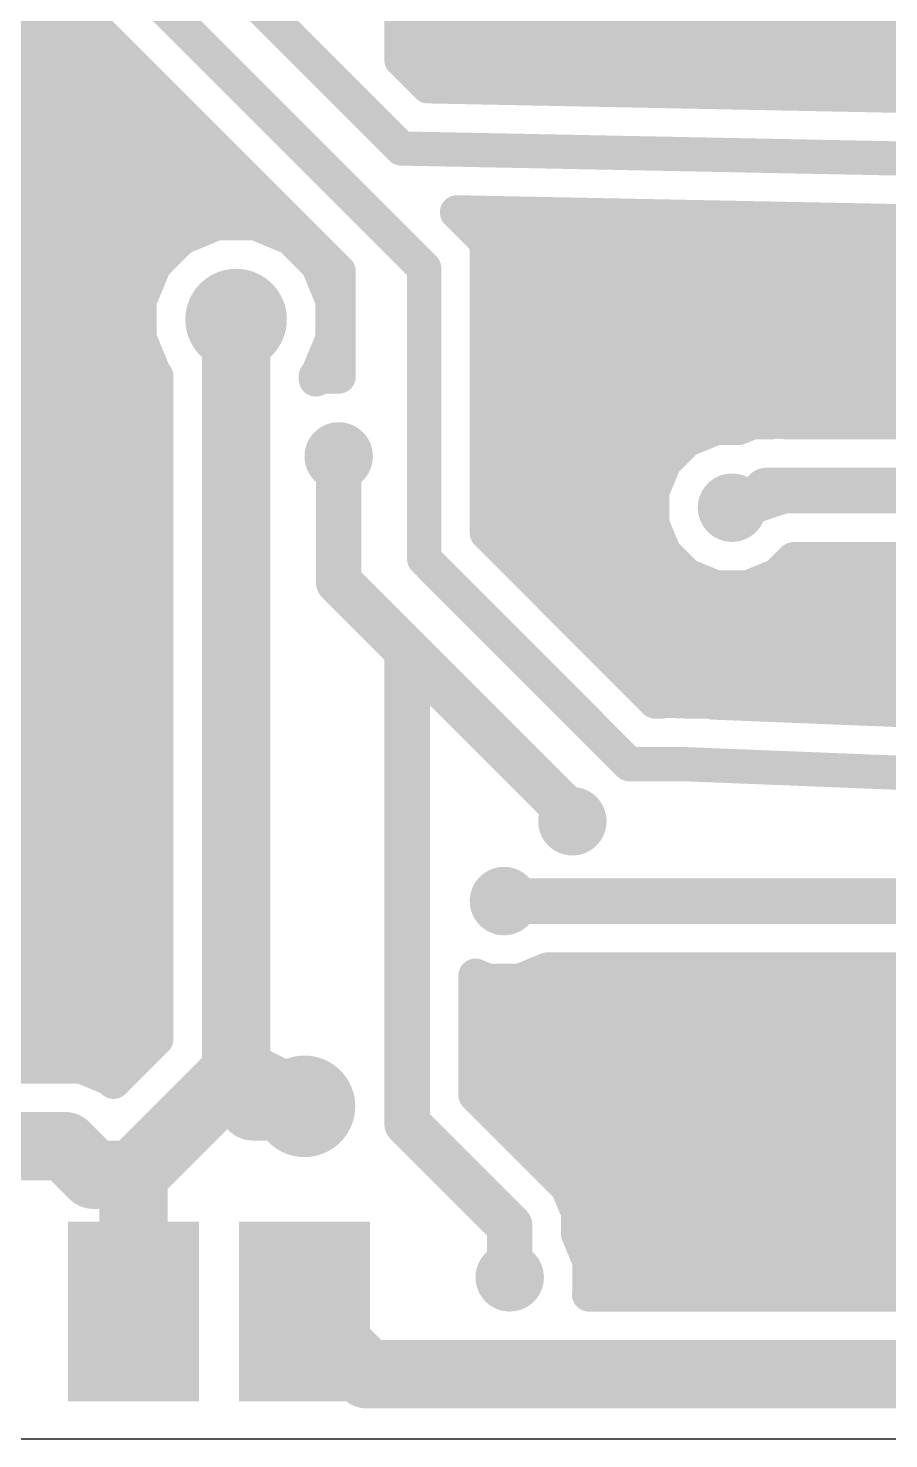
# Model space of a CAD drawing. Extents: x 0 to 81, y 1 to 51.1.
# Drawn here: x 64.44 to 72.11, y 1 to 13.57 of the extents above; entities that cross this region are included whole.
import ezdxf

# ---------------------------------------------------------------- set-up
doc = ezdxf.new("R2010")
doc.units = 0
for name, color, linetype in [('16', 175, 'CONTINUOUS'), ('18', 82, 'CONTINUOUS'), ('20', 7, 'CONTINUOUS')]:
    doc.layers.add(name, color=color, linetype=linetype)

# ---------------------------------------------------------------- blocks, each defined once
blk = doc.blocks.new('RECT')
blk.add_solid([(-0.5, -0.5), (0.5, -0.5), (-0.5, 0.5), (0.5, 0.5)])
blk = doc.blocks.new('ROUNDV')
at = {"const_width": 0.5}
blk.add_lwpolyline([(0, -0.25, 1), (0, 0.25, 1), (0, -0.25)], format="xyb", dxfattribs=at)

msp = doc.modelspace()

# ---------------------------------------------------------------- linework, layer by layer
at = {"layer": '16'}
for points, const_width in [([(63.2968, 16.9672), (67.3608, 12.9032)], 0.3048), ([(67.9704, 11.43), (62.6364, 16.764)], 0.3048), ([(62.3795, 16.2306), (67.2084, 11.4017)], 0.3048), ([(70.4088, 14.9352), (70.4088, 13.2588)], 0.4064), ([(59.0536, 13.716), (64.8941, 13.716)], 0.3048), ([(67.7672, 13.2871), (67.7672, 13.7262)], 0.3048), ([(67.7672, 13.716), (76.3524, 13.716)], 0.3048), ([(58.3716, 13.4112), (65.1989, 13.4112)], 0.3048), ([(67.7672, 13.4112), (76.3524, 13.4112)], 0.3048), ([(68.0033, 13.051), (67.7672, 13.2871)], 0.3048), ([(57.9624, 13.1064), (65.5037, 13.1064)], 0.3048), ([(67.9479, 13.1064), (76.3524, 13.1064)], 0.3048), ([(72.4091, 12.9629), (68.0033, 13.051)], 0.3048), ([(55.8038, 12.8016), (65.8085, 12.8016)], 0.3048), ([(67.3608, 12.9032), (67.7672, 12.4968)], 0.3048), ([(55.8038, 12.4968), (66.1133, 12.4968)], 0.3048), ([(67.7672, 12.4968), (72.8472, 12.3952)], 0.3048), ([(56.9366, 12.192), (66.4181, 12.192)], 0.3048), ([(68.5292, 11.6615), (68.2627, 11.928)], 0.3048), ([(68.2627, 11.928), (72.3912, 11.8454)], 0.3048), ([(57.1244, 11.8872), (66.7229, 11.8872)], 0.3048), ([(66.1232, 11.8316), (65.8075, 11.7009)], 0.3048), ([(66.4648, 11.8316), (66.1232, 11.8316)], 0.3048), ([(66.7805, 11.7009), (66.4648, 11.8316)], 0.3048), ([(68.3035, 11.8872), (70.3017, 11.8872)], 0.3048), ([(65.8075, 11.7009), (65.5659, 11.4593)], 0.3048), ([(67.0221, 11.4593), (66.7805, 11.7009)], 0.3048), ([(57.15, 11.5824), (65.6891, 11.5824)], 0.3048), ([(66.8989, 11.5824), (67.0277, 11.5824)], 0.3048), ([(68.5292, 9.0707), (68.5292, 11.6615)], 0.3048), ([(68.5292, 11.5824), (76.3524, 11.5824)], 0.3048), ([(65.5659, 11.4593), (65.4352, 11.1436)], 0.3048), ([(67.1528, 11.1436), (67.0221, 11.4593)], 0.3048), ([(67.9704, 8.8392), (67.9704, 11.43)], 0.3048), ([(67.2084, 11.4017), (67.2084, 10.4648)], 0.3048), ([(68.8848, 9.4488), (68.8848, 11.2776)], 0.4064), ([(57.0382, 11.2776), (65.4907, 11.2776)], 0.3048), ([(67.0973, 11.2776), (67.2084, 11.2776)], 0.3048), ([(68.5292, 11.2776), (76.3524, 11.2776)], 0.3048), ([(65.4352, 11.1436), (65.4352, 10.802)], 0.3048), ([(66.294, 10.9728), (66.294, 4.2672)], 0.6096), ([(67.1528, 10.802), (67.1528, 11.1436)], 0.3048), ([(56.9722, 10.9728), (65.4352, 10.9728)], 0.3048), ([(67.1528, 10.9728), (67.2084, 10.9728)], 0.3048), ([(68.5292, 10.9728), (76.2148, 10.9728)], 0.3048), ([(65.4352, 10.802), (65.5659, 10.4863)], 0.3048), ([(67.0221, 10.4863), (67.1528, 10.802)], 0.3048), ([(56.9722, 10.668), (65.4907, 10.668)], 0.3048), ([(67.0973, 10.668), (67.2084, 10.668)], 0.3048), ([(68.5292, 10.668), (75.8338, 10.668)], 0.3048), ([(65.5659, 10.4863), (65.5828, 10.4695)], 0.3048), ([(65.5828, 10.4695), (65.5828, 4.5618)], 0.3048), ([(67.0052, 10.4695), (67.0221, 10.4863)], 0.3048), ([(67.0052, 10.4392), (67.0052, 10.4695)], 0.3048), ([(67.0669, 10.4648), (67.0052, 10.4392)], 0.3048), ([(67.2084, 10.4648), (67.0669, 10.4648)], 0.3048), ([(56.9722, 10.3632), (65.5828, 10.3632)], 0.3048), ([(68.5292, 10.3632), (75.4528, 10.3632)], 0.3048), ([(56.9722, 10.0584), (65.5828, 10.0584)], 0.3048), ([(68.5292, 10.0584), (71.0719, 10.0584)], 0.3048), ([(70.8971, 10.0584), (70.7745, 10.0076)], 0.3048), ([(71.0719, 10.0584), (70.8971, 10.0584)], 0.3048), ([(71.0931, 10.0655), (71.0719, 10.0584)], 0.3048), ([(71.1924, 10.0584), (71.0931, 10.0655)], 0.3048), ([(75.0718, 10.0584), (71.1924, 10.0584)], 0.3048), ([(71.1924, 10.0584), (75.0718, 10.0584)], 0.3048), ([(70.5721, 10.0076), (70.3107, 9.8993)], 0.3048), ([(70.7745, 10.0076), (70.5721, 10.0076)], 0.3048), ([(67.2084, 8.9916), (67.2084, 9.7536)], 0.4064), ([(67.2084, 9.7536), (67.2084, 8.9916)], 0.4064), ([(70.3107, 9.8993), (70.1107, 9.6993)], 0.3048), ([(63.8962, 9.7536), (65.5828, 9.7536)], 0.3048), ([(68.5292, 9.7536), (70.165, 9.7536)], 0.3048), ([(70.1107, 9.6993), (70.0024, 9.4379)], 0.3048), ([(64.1138, 9.4488), (65.5828, 9.4488)], 0.3048), ([(68.5292, 9.4488), (70.0069, 9.4488)], 0.3048), ([(70.5612, 7.7724), (68.8848, 9.4488)], 0.4064), ([(70.0024, 9.4379), (70.0024, 9.1549)], 0.3048), ([(71.1708, 9.4488), (70.7136, 9.2964)], 0.4064), ([(71.1708, 9.4488), (71.0184, 9.4488)], 0.4064), ([(71.0184, 9.4488), (71.1708, 9.4488)], 0.4064), ([(75.2856, 9.4488), (71.1708, 9.4488)], 0.4064), ([(70.0024, 9.1549), (70.1107, 8.8935)], 0.3048), ([(64.1604, 9.144), (65.5828, 9.144)], 0.3048), ([(67.2084, 8.636), (67.2084, 8.9916)], 0.4064), ([(68.5292, 9.144), (70.0069, 9.144)], 0.3048), ([(70.0307, 7.5692), (68.5292, 9.0707)], 0.3048), ([(64.0717, 8.8392), (65.5828, 8.8392)], 0.3048), ([(69.7992, 7.0104), (67.9704, 8.8392)], 0.3048), ([(68.7607, 8.8392), (70.165, 8.8392)], 0.3048), ([(70.1107, 8.8935), (70.3107, 8.6935)], 0.3048), ([(71.1165, 8.6935), (71.2584, 8.8354)], 0.3048), ([(71.2584, 8.8354), (71.2697, 8.8392)], 0.3048), ([(71.2697, 8.8392), (75.2518, 8.8392)], 0.3048), ([(67.7164, 8.128), (67.2084, 8.636)], 0.4064), ([(70.3107, 8.6935), (70.5721, 8.5852)], 0.3048), ([(70.8551, 8.5852), (71.1165, 8.6935)], 0.3048), ([(63.7133, 8.5344), (65.5828, 8.5344)], 0.3048), ([(69.0655, 8.5344), (76.3524, 8.5344)], 0.3048), ([(70.5721, 8.5852), (70.8551, 8.5852)], 0.3048), ([(63.2383, 8.2296), (65.5828, 8.2296)], 0.3048), ([(69.342, 6.5024), (67.7164, 8.128)], 0.4064), ([(67.818, 8.0264), (67.7164, 8.128)], 0.4064), ([(69.3703, 8.2296), (76.5288, 8.2296)], 0.3048), ([(67.818, 3.81), (67.818, 8.0264)], 0.4064), ([(62.4644, 7.9248), (65.5828, 7.9248)], 0.3048), ([(69.6751, 7.9248), (76.8336, 7.9248)], 0.3048), ([(57.1455, 7.62), (65.5828, 7.62)], 0.3048), ([(69.9799, 7.62), (79.5274, 7.62)], 0.3048), ([(70.0887, 7.5692), (70.0307, 7.5692)], 0.3048), ([(70.0983, 7.578), (70.0887, 7.5692)], 0.3048), ([(70.3183, 7.5692), (70.0983, 7.578)], 0.3048), ([(70.5387, 7.5692), (70.3183, 7.5692)], 0.3048), ([(70.5478, 7.56), (70.5387, 7.5692)], 0.3048), ([(72.4178, 7.4852), (70.5478, 7.56)], 0.3048), ([(56.9874, 7.3152), (65.5828, 7.3152)], 0.3048), ([(51.1556, 7.0104), (65.5828, 7.0104)], 0.3048), ([(70.3072, 7.0104), (69.7992, 7.0104)], 0.3048), ([(72.8472, 6.9088), (70.3072, 7.0104)], 0.3048), ([(72.8472, 6.9088), (70.3072, 7.0104)], 0.3048), ([(51.03, 6.7056), (65.5828, 6.7056)], 0.3048), ([(69.2912, 6.5024), (69.342, 6.5024)], 0.4064), ([(50.7252, 6.4008), (65.5828, 6.4008)], 0.3048), ([(15.748, 6.096), (65.5828, 6.096)], 0.3048), ([(63.3236, 5.7912), (65.5828, 5.7912)], 0.3048), ([(68.6816, 5.7912), (71.7804, 5.7912)], 0.4064), ([(68.6816, 5.7912), (71.7804, 5.7912)], 0.3048), ([(71.7804, 5.7912), (76.2, 5.7912)], 0.4064), ([(63.6284, 5.4864), (65.5828, 5.4864)], 0.3048), ([(63.8556, 5.1816), (65.5828, 5.1816)], 0.3048), ([(68.4276, 4.0625), (68.4276, 5.1266)], 0.3048), ([(68.4276, 5.1266), (68.5401, 5.08)], 0.3048), ([(68.8231, 5.08), (69.0684, 5.1816)], 0.3048), ([(69.0684, 5.1816), (78.0048, 5.1816)], 0.3048), ([(68.5401, 5.08), (68.8231, 5.08)], 0.3048), ([(63.8556, 4.8768), (65.5828, 4.8768)], 0.3048), ([(68.4276, 4.8768), (76.4889, 4.8768)], 0.3048), ([(63.8962, 4.572), (65.5828, 4.572)], 0.3048), ([(65.5828, 4.5618), (65.2018, 4.1808)], 0.3048), ([(68.4276, 4.572), (76.3524, 4.572)], 0.3048), ([(65.3796, 3.3528), (66.294, 4.2672)], 0.6096), ([(66.294, 4.2672), (66.9036, 3.9624)], 0.6096), ([(64.9115, 4.318), (64.1502, 4.318)], 0.3048), ([(65.1729, 4.2097), (64.9115, 4.318)], 0.3048), ([(65.0341, 4.2672), (65.2882, 4.2672)], 0.3048), ([(68.4276, 4.2672), (76.3524, 4.2672)], 0.3048), ([(65.2018, 4.1808), (65.1729, 4.2097)], 0.3048), ([(66.4436, 3.9624), (66.9036, 3.9624)], 0.6096), ([(69.2492, 3.2409), (68.4276, 4.0625)], 0.3048), ([(68.5277, 3.9624), (76.3524, 3.9624)], 0.3048), ([(63.8556, 3.6068), (64.77, 3.6068)], 0.6096), ([(64.77, 3.6068), (65.024, 3.3528)], 0.6096), ([(68.7324, 2.8956), (67.818, 3.81)], 0.4064), ([(70.2056, 3.8608), (75.438, 3.8608)], 0.3048), ([(68.8325, 3.6576), (76.3524, 3.6576)], 0.3048), ([(65.024, 3.3528), (65.3796, 3.3528)], 0.6096), ([(65.3796, 2.1336), (65.3796, 3.3528)], 0.6096), ([(69.1373, 3.3528), (76.3524, 3.3528)], 0.3048), ([(69.342, 3.0169), (69.2492, 3.2409)], 0.3048), ([(69.3291, 3.048), (76.3524, 3.048)], 0.3048), ([(69.342, 2.8252), (69.342, 3.0169)], 0.3048), ([(68.7324, 2.4384), (68.7324, 2.8956)], 0.4064), ([(69.4436, 2.5799), (69.342, 2.8252)], 0.3048), ([(69.3759, 2.7432), (76.4889, 2.7432)], 0.3048), ([(69.4436, 2.2969), (69.4436, 2.5799)], 0.3048), ([(69.4436, 2.4384), (79.1058, 2.4384)], 0.3048), ([(66.9036, 2.1336), (66.7512, 1.8288)], 0.6096), ([(66.9036, 2.1336), (67.4624, 1.5748)], 0.6096), ([(69.4391, 2.286), (69.4436, 2.2969)], 0.3048), ([(78.9534, 2.286), (69.4391, 2.286)], 0.3048), ([(67.4624, 1.5748), (70.7136, 1.5748)], 0.6096), ([(70.7136, 1.5748), (77.8764, 1.5748)], 0.6096)]:
    msp.add_lwpolyline(points, dxfattribs=dict(at, const_width=const_width))
for points, const_width in [([(64.8941, 13.6398, 1), (64.8941, 13.7922)], 0.1524), ([(67.7672, 13.7922, 1), (67.7672, 13.6398)], 0.1524), ([(65.1989, 13.335, 1), (65.1989, 13.4874)], 0.1524), ([(67.7672, 13.4874, 1), (67.7672, 13.335)], 0.1524), ([(67.8211, 13.3409, 1), (67.7133, 13.2332)], 0.1524), ([(67.691, 13.2871, 1), (67.8434, 13.2871)], 0.1524), ([(70.3072, 13.2588, 1), (70.5104, 13.2588)], 0.2032), ([(65.5037, 13.0302, 1), (65.5037, 13.1826)], 0.1524), ([(67.9479, 13.1826, 1), (67.9479, 13.0302)], 0.1524), ([(68.0048, 13.1272, 1), (68.0017, 12.9748)], 0.1524), ([(67.9494, 12.9971, 1), (68.0572, 13.1049)], 0.1524), ([(65.8085, 12.7254, 1), (65.8085, 12.8778)], 0.1524), ([(67.4147, 12.9571, 1), (67.3069, 12.8493)], 0.1524), ([(67.3069, 12.8493, 1), (67.4147, 12.9571)], 0.1524), ([(66.1133, 12.4206, 1), (66.1133, 12.573)], 0.1524), ([(67.7687, 12.573, 1), (67.7657, 12.4206)], 0.1524), ([(67.7133, 12.4429, 1), (67.8211, 12.5507)], 0.1524), ([(66.4181, 12.1158, 1), (66.4181, 12.2682)], 0.1524), ([(68.3166, 11.9819, 1), (68.2088, 11.8741)], 0.1524), ([(68.2642, 12.0042, 1), (68.2612, 11.8518)], 0.1524), ([(66.1232, 11.9078, 1), (66.1232, 11.7554)], 0.1524), ([(66.1523, 11.7612, 1), (66.094, 11.902)], 0.1524), ([(66.494, 11.902, 1), (66.4357, 11.7612)], 0.1524), ([(66.4648, 11.7554, 1), (66.4648, 11.9078)], 0.1524), ([(66.7229, 11.811, 1), (66.7229, 11.9634)], 0.1524), ([(68.3035, 11.9634, 1), (68.3035, 11.811)], 0.1524), ([(70.3017, 11.811, 1), (70.3017, 11.9634)], 0.1524), ([(65.7784, 11.7713, 1), (65.8367, 11.6305)], 0.1524), ([(65.8614, 11.647, 1), (65.7536, 11.7547)], 0.1524), ([(66.8344, 11.7547, 1), (66.7266, 11.647)], 0.1524), ([(66.7513, 11.6305, 1), (66.8096, 11.7713)], 0.1524), ([(65.6891, 11.5062, 1), (65.6891, 11.6586)], 0.1524), ([(66.8989, 11.6586, 1), (66.8989, 11.5062)], 0.1524), ([(67.0277, 11.5062, 1), (67.0277, 11.6586)], 0.1524), ([(68.6054, 11.6615, 1), (68.453, 11.6615)], 0.1524), ([(68.5292, 11.6586, 1), (68.5292, 11.5062)], 0.1524), ([(68.4753, 11.6076, 1), (68.5831, 11.7153)], 0.1524), ([(65.5121, 11.5132, 1), (65.6198, 11.4054)], 0.1524), ([(65.6363, 11.4301, 1), (65.4955, 11.4884)], 0.1524), ([(67.0925, 11.4884, 1), (66.9517, 11.4301)], 0.1524), ([(66.9682, 11.4054, 1), (67.0759, 11.5132)], 0.1524), ([(68.0466, 11.43, 1), (67.8942, 11.43)], 0.1524), ([(67.2846, 11.4017, 1), (67.1322, 11.4017)], 0.1524), ([(67.1545, 11.3479, 1), (67.2623, 11.4556)], 0.1524), ([(67.9165, 11.3761, 1), (68.0243, 11.4839)], 0.1524), ([(68.9864, 11.2776, 1), (68.7832, 11.2776)], 0.2032), ([(65.4907, 11.2014, 1), (65.4907, 11.3538)], 0.1524), ([(67.0973, 11.3538, 1), (67.0973, 11.2014)], 0.1524), ([(67.2084, 11.2014, 1), (67.2084, 11.3538)], 0.1524), ([(68.5292, 11.3538, 1), (68.5292, 11.2014)], 0.1524), ([(65.5114, 11.1436, 1), (65.359, 11.1436)], 0.1524), ([(65.3648, 11.1728, 1), (65.5056, 11.1145)], 0.1524), ([(66.4464, 10.9728, 1), (66.1416, 10.9728)], 0.3048), ([(67.229, 11.1436, 1), (67.0766, 11.1436)], 0.1524), ([(67.0824, 11.1145, 1), (67.2232, 11.1728)], 0.1524), ([(65.4352, 10.8966, 1), (65.4352, 11.049)], 0.1524), ([(67.1528, 11.049, 1), (67.1528, 10.8966)], 0.1524), ([(67.2084, 10.8966, 1), (67.2084, 11.049)], 0.1524), ([(68.5292, 11.049, 1), (68.5292, 10.8966)], 0.1524), ([(65.5056, 10.8311, 1), (65.3648, 10.7728)], 0.1524), ([(67.2232, 10.7728, 1), (67.0824, 10.8311)], 0.1524), ([(65.359, 10.802, 1), (65.5114, 10.802)], 0.1524), ([(65.4907, 10.5918, 1), (65.4907, 10.7442)], 0.1524), ([(67.0973, 10.7442, 1), (67.0973, 10.5918)], 0.1524), ([(67.0766, 10.802, 1), (67.229, 10.802)], 0.1524), ([(67.2084, 10.5918, 1), (67.2084, 10.7442)], 0.1524), ([(68.5292, 10.7442, 1), (68.5292, 10.5918)], 0.1524), ([(65.6198, 10.5402, 1), (65.5121, 10.4324)], 0.1524), ([(65.4955, 10.4572, 1), (65.6363, 10.5155)], 0.1524), ([(65.659, 10.4695, 1), (65.5066, 10.4695)], 0.1524), ([(65.5289, 10.4156, 1), (65.6367, 10.5234)], 0.1524), ([(67.0814, 10.4695, 1), (66.929, 10.4695)], 0.1524), ([(66.9513, 10.5234, 1), (67.0591, 10.4156)], 0.1524), ([(66.976, 10.5096, 1), (67.0344, 10.3688)], 0.1524), ([(66.9517, 10.5155, 1), (67.0925, 10.4572)], 0.1524), ([(67.0759, 10.4324, 1), (66.9682, 10.5402)], 0.1524), ([(67.0669, 10.541, 1), (67.0669, 10.3886)], 0.1524), ([(67.0961, 10.3944, 1), (67.0378, 10.5352)], 0.1524), ([(67.2084, 10.3886, 1), (67.2084, 10.541)], 0.1524), ([(65.5828, 10.287, 1), (65.5828, 10.4394)], 0.1524), ([(66.929, 10.4392, 1), (67.0814, 10.4392)], 0.1524), ([(67.1322, 10.4648, 1), (67.2846, 10.4648)], 0.1524), ([(68.5292, 10.4394, 1), (68.5292, 10.287)], 0.1524), ([(65.5828, 9.9822, 1), (65.5828, 10.1346)], 0.1524), ([(68.5292, 10.1346, 1), (68.5292, 9.9822)], 0.1524), ([(70.8971, 10.1346, 1), (70.8971, 9.9822)], 0.1524), ([(70.9263, 9.988, 1), (70.868, 10.1288)], 0.1524), ([(71.0478, 10.1307, 1), (71.096, 9.9861)], 0.1524), ([(71.0985, 10.1415, 1), (71.0877, 9.9895)], 0.1524), ([(71.1172, 9.9932, 1), (71.069, 10.1377)], 0.1524), ([(71.0719, 9.9822, 1), (71.0719, 10.1346)], 0.1524), ([(71.0719, 9.9822, 1), (71.0719, 10.1346)], 0.1524), ([(71.1924, 10.1346, 1), (71.1924, 9.9822)], 0.1524), ([(71.1924, 10.1346, 1), (71.1924, 9.9822)], 0.1524), ([(71.187, 9.9824, 1), (71.1978, 10.1344)], 0.1524), ([(70.5721, 10.0838, 1), (70.5721, 9.9314)], 0.1524), ([(70.6013, 9.9372, 1), (70.543, 10.078)], 0.1524), ([(70.7453, 10.078, 1), (70.8037, 9.9372)], 0.1524), ([(70.7745, 9.9314, 1), (70.7745, 10.0838)], 0.1524), ([(67.31, 9.7536, 1), (67.1068, 9.7536)], 0.2032), ([(67.31, 9.7536, 1), (67.1068, 9.7536)], 0.2032), ([(70.2816, 9.9697, 1), (70.3399, 9.8289)], 0.1524), ([(70.3646, 9.8454, 1), (70.2569, 9.9532)], 0.1524), ([(65.5828, 9.6774, 1), (65.5828, 9.8298)], 0.1524), ([(68.5292, 9.8298, 1), (68.5292, 9.6774)], 0.1524), ([(70.0568, 9.7531, 1), (70.1646, 9.6454)], 0.1524), ([(70.1811, 9.6701, 1), (70.0403, 9.7284)], 0.1524), ([(70.165, 9.6774, 1), (70.165, 9.8298)], 0.1524), ([(65.5828, 9.3726, 1), (65.5828, 9.525)], 0.1524), ([(68.5292, 9.525, 1), (68.5292, 9.3726)], 0.1524), ([(68.9566, 9.5206, 1), (68.813, 9.377)], 0.2032), ([(70.0786, 9.4379, 1), (69.9262, 9.4379)], 0.1524), ([(70.0069, 9.3726, 1), (70.0069, 9.525)], 0.1524), ([(71.0184, 9.5504, 1), (71.0184, 9.3472)], 0.2032), ([(71.0184, 9.5504, 1), (71.0184, 9.3472)], 0.2032), ([(71.1708, 9.5504, 1), (71.1708, 9.3472)], 0.2032), ([(71.2029, 9.3524, 1), (71.1387, 9.5452)], 0.2032), ([(71.1708, 9.3472, 1), (71.1708, 9.5504)], 0.2032), ([(71.1708, 9.3472, 1), (71.1708, 9.5504)], 0.2032), ([(68.7832, 9.4488, 1), (68.9864, 9.4488)], 0.2032), ([(69.932, 9.467, 1), (70.0728, 9.4087)], 0.1524), ([(70.6815, 9.3928, 1), (70.7457, 9.2)], 0.2032), ([(70.0728, 9.1841, 1), (69.932, 9.1258)], 0.1524), ([(65.5828, 9.0678, 1), (65.5828, 9.2202)], 0.1524), ([(67.31, 8.9916, 1), (67.1068, 8.9916)], 0.2032), ([(68.5292, 9.2202, 1), (68.5292, 9.0678)], 0.1524), ([(68.5831, 9.1245, 1), (68.4753, 9.0168)], 0.1524), ([(69.9262, 9.1549, 1), (70.0786, 9.1549)], 0.1524), ([(70.0069, 9.0678, 1), (70.0069, 9.2202)], 0.1524), ([(67.1068, 8.9916, 1), (67.31, 8.9916)], 0.2032), ([(67.1068, 8.9916, 1), (67.31, 8.9916)], 0.2032), ([(68.453, 9.0707, 1), (68.6054, 9.0707)], 0.1524), ([(65.5828, 8.763, 1), (65.5828, 8.9154)], 0.1524), ([(68.0243, 8.8931, 1), (67.9165, 8.7853)], 0.1524), ([(68.7607, 8.9154, 1), (68.7607, 8.763)], 0.1524), ([(70.1646, 8.9474, 1), (70.0568, 8.8397)], 0.1524), ([(70.0403, 8.8644, 1), (70.1811, 8.9227)], 0.1524), ([(70.165, 8.763, 1), (70.165, 8.9154)], 0.1524), ([(71.2343, 8.9077, 1), (71.2825, 8.7631)], 0.1524), ([(71.2697, 8.9154, 1), (71.2697, 8.763)], 0.1524), ([(71.3123, 8.7816, 1), (71.2045, 8.8893)], 0.1524), ([(71.2938, 8.7669, 1), (71.2456, 8.9115)], 0.1524), ([(67.2802, 8.7078, 1), (67.1366, 8.5642)], 0.2032), ([(67.8942, 8.8392, 1), (68.0466, 8.8392)], 0.1524), ([(70.3399, 8.7639, 1), (70.2816, 8.6231)], 0.1524), ([(70.2569, 8.6396, 1), (70.3646, 8.7474)], 0.1524), ([(71.0626, 8.7474, 1), (71.1703, 8.6396)], 0.1524), ([(71.1456, 8.6231, 1), (71.0873, 8.7639)], 0.1524), ([(65.5828, 8.4582, 1), (65.5828, 8.6106)], 0.1524), ([(67.1068, 8.636, 1), (67.31, 8.636)], 0.2032), ([(69.0655, 8.6106, 1), (69.0655, 8.4582)], 0.1524), ([(70.5721, 8.6614, 1), (70.5721, 8.509)], 0.1524), ([(70.543, 8.5148, 1), (70.6013, 8.6556)], 0.1524), ([(70.8259, 8.6556, 1), (70.8842, 8.5148)], 0.1524), ([(70.8551, 8.509, 1), (70.8551, 8.6614)], 0.1524), ([(65.5828, 8.1534, 1), (65.5828, 8.3058)], 0.1524), ([(67.7882, 8.1998, 1), (67.6446, 8.0562)], 0.2032), ([(67.7882, 8.1998, 1), (67.6446, 8.0562)], 0.2032), ([(67.6446, 8.0562, 1), (67.7882, 8.1998)], 0.2032), ([(69.3703, 8.3058, 1), (69.3703, 8.1534)], 0.1524), ([(67.9196, 8.0264, 1), (67.7164, 8.0264)], 0.2032), ([(67.7462, 7.9546, 1), (67.8898, 8.0982)], 0.2032), ([(65.5828, 7.8486, 1), (65.5828, 8.001)], 0.1524), ([(69.6751, 8.001, 1), (69.6751, 7.8486)], 0.1524), ([(70.4894, 7.7006, 1), (70.633, 7.8442)], 0.2032), ([(65.5828, 7.5438, 1), (65.5828, 7.6962)], 0.1524), ([(69.9799, 7.6962, 1), (69.9799, 7.5438)], 0.1524), ([(70.0307, 7.6454, 1), (70.0307, 7.493)], 0.1524), ([(69.9768, 7.5153, 1), (70.0845, 7.6231)], 0.1524), ([(70.037, 7.6252, 1), (70.1404, 7.5132)], 0.1524), ([(70.1013, 7.6541, 1), (70.0952, 7.5019)], 0.1524), ([(70.1499, 7.522, 1), (70.0466, 7.634)], 0.1524), ([(70.0887, 7.493, 1), (70.0887, 7.6454)], 0.1524), ([(70.3183, 7.6454, 1), (70.3183, 7.493)], 0.1524), ([(70.3153, 7.4931, 1), (70.3214, 7.6453)], 0.1524), ([(70.5926, 7.6231, 1), (70.4848, 7.5153)], 0.1524), ([(70.5509, 7.6362, 1), (70.5448, 7.4839)], 0.1524), ([(70.4939, 7.5061, 1), (70.6017, 7.6139)], 0.1524), ([(70.5387, 7.493, 1), (70.5387, 7.6454)], 0.1524), ([(65.5828, 7.239, 1), (65.5828, 7.3914)], 0.1524), ([(65.5828, 6.9342, 1), (65.5828, 7.0866)], 0.1524), ([(69.7992, 7.0866, 1), (69.7992, 6.9342)], 0.1524), ([(69.7453, 6.9565, 1), (69.8531, 7.0643)], 0.1524), ([(70.3102, 7.0865, 1), (70.3042, 6.9343)], 0.1524), ([(70.3102, 7.0865, 1), (70.3042, 6.9343)], 0.1524), ([(70.3072, 6.9342, 1), (70.3072, 7.0866)], 0.1524), ([(65.5828, 6.6294, 1), (65.5828, 6.7818)], 0.1524), ([(69.2912, 6.604, 1), (69.2912, 6.4008)], 0.2032), ([(69.2702, 6.4306, 1), (69.4138, 6.5742)], 0.2032), ([(69.342, 6.4008, 1), (69.342, 6.604)], 0.2032), ([(65.5828, 6.3246, 1), (65.5828, 6.477)], 0.1524), ([(65.5828, 6.0198, 1), (65.5828, 6.1722)], 0.1524), ([(65.5828, 5.715, 1), (65.5828, 5.8674)], 0.1524), ([(68.6816, 5.8928, 1), (68.6816, 5.6896)], 0.2032), ([(68.6816, 5.8674, 1), (68.6816, 5.715)], 0.1524), ([(71.7804, 5.8928, 1), (71.7804, 5.6896)], 0.2032), ([(71.7804, 5.6896, 1), (71.7804, 5.8928)], 0.2032), ([(71.7804, 5.715, 1), (71.7804, 5.8674)], 0.1524), ([(65.5828, 5.4102, 1), (65.5828, 5.5626)], 0.1524), ([(65.5828, 5.1054, 1), (65.5828, 5.2578)], 0.1524), ([(68.5038, 5.1266, 1), (68.3514, 5.1266)], 0.1524), ([(68.4568, 5.197, 1), (68.3984, 5.0562)], 0.1524), ([(69.0684, 5.2578, 1), (69.0684, 5.1054)], 0.1524), ([(69.0975, 5.1112, 1), (69.0392, 5.252)], 0.1524), ([(68.5401, 5.1562, 1), (68.5401, 5.0038)], 0.1524), ([(68.511, 5.0096, 1), (68.5693, 5.1504)], 0.1524), ([(68.7939, 5.1504, 1), (68.8522, 5.0096)], 0.1524), ([(68.8231, 5.0038, 1), (68.8231, 5.1562)], 0.1524), ([(65.5828, 4.8006, 1), (65.5828, 4.953)], 0.1524), ([(68.4276, 4.953, 1), (68.4276, 4.8006)], 0.1524), ([(65.6367, 4.5079, 1), (65.5289, 4.6157)], 0.1524), ([(65.5828, 4.4958, 1), (65.5828, 4.6482)], 0.1524), ([(68.4276, 4.6482, 1), (68.4276, 4.4958)], 0.1524), ([(65.5066, 4.5618, 1), (65.659, 4.5618)], 0.1524), ([(66.3622, 4.4035, 1), (66.2258, 4.1309)], 0.3048), ([(66.4018, 4.1594, 1), (66.1862, 4.375)], 0.3048), ([(64.9406, 4.3884, 1), (64.8823, 4.2476)], 0.1524), ([(64.9115, 4.2418, 1), (64.9115, 4.3942)], 0.1524), ([(65.0341, 4.3434, 1), (65.0341, 4.191)], 0.1524), ([(65.2882, 4.191, 1), (65.2882, 4.3434)], 0.1524), ([(66.1416, 4.2672, 1), (66.4464, 4.2672)], 0.3048), ([(68.4276, 4.3434, 1), (68.4276, 4.191)], 0.1524), ([(65.2267, 4.2636, 1), (65.119, 4.1558)], 0.1524), ([(65.1479, 4.2347, 1), (65.2557, 4.1269)], 0.1524), ([(65.1437, 4.1393, 1), (65.202, 4.2801)], 0.1524), ([(65.1479, 4.1269, 1), (65.2557, 4.2347)], 0.1524), ([(66.4436, 4.1148, 1), (66.4436, 3.81)], 0.3048), ([(66.8354, 3.8261, 1), (66.9718, 4.0987)], 0.3048), ([(66.9036, 3.81, 1), (66.9036, 4.1148)], 0.3048), ([(68.4815, 4.1164, 1), (68.3737, 4.0086)], 0.1524), ([(68.3514, 4.0625, 1), (68.5038, 4.0625)], 0.1524), ([(68.5277, 4.0386, 1), (68.5277, 3.8862)], 0.1524), ([(64.8778, 3.7146, 1), (64.6622, 3.499)], 0.3048), ([(64.77, 3.4544, 1), (64.77, 3.7592)], 0.3048), ([(67.7164, 3.81, 1), (67.9196, 3.81)], 0.2032), ([(67.8898, 3.8818, 1), (67.7462, 3.7382)], 0.2032), ([(70.2056, 3.937, 1), (70.2056, 3.7846)], 0.1524), ([(68.8325, 3.7338, 1), (68.8325, 3.5814)], 0.1524), ([(65.024, 3.5052, 1), (65.024, 3.2004)], 0.3048), ([(65.532, 3.3528, 1), (65.2272, 3.3528)], 0.3048), ([(65.3796, 3.2004, 1), (65.3796, 3.5052)], 0.3048), ([(64.9162, 3.245, 1), (65.1318, 3.4606)], 0.3048), ([(65.2718, 3.4606, 1), (65.4874, 3.245)], 0.3048), ([(69.1373, 3.429, 1), (69.1373, 3.2766)], 0.1524), ([(69.3196, 3.2701, 1), (69.1788, 3.2117)], 0.1524), ([(69.1953, 3.187, 1), (69.3031, 3.2948)], 0.1524), ([(69.3291, 3.1242, 1), (69.3291, 2.9718)], 0.1524), ([(69.4182, 3.0169, 1), (69.2658, 3.0169)], 0.1524), ([(68.834, 2.8956, 1), (68.6308, 2.8956)], 0.2032), ([(68.6606, 2.8238, 1), (68.8042, 2.9674)], 0.2032), ([(69.2716, 2.9877, 1), (69.4124, 3.046)], 0.1524), ([(69.4124, 2.8543, 1), (69.2716, 2.796)], 0.1524), ([(69.2658, 2.8252, 1), (69.4182, 2.8252)], 0.1524), ([(69.3759, 2.8194, 1), (69.3759, 2.667)], 0.1524), ([(69.5198, 2.5799, 1), (69.3674, 2.5799)], 0.1524), ([(69.3732, 2.5507, 1), (69.514, 2.609)], 0.1524), ([(68.6308, 2.4384, 1), (68.834, 2.4384)], 0.2032), ([(69.4436, 2.5146, 1), (69.4436, 2.3622)], 0.1524), ([(67.0114, 2.2414, 1), (66.7958, 2.0258)], 0.3048), ([(67.0399, 2.0654, 1), (66.7673, 2.2018)], 0.3048), ([(69.4391, 2.3622, 1), (69.4391, 2.2098)], 0.1524), ([(69.3687, 2.3152, 1), (69.5095, 2.2568)], 0.1524), ([(69.514, 2.2678, 1), (69.3732, 2.3261)], 0.1524), ([(65.2272, 2.1336, 1), (65.532, 2.1336)], 0.3048), ([(69.3674, 2.2969, 1), (69.5198, 2.2969)], 0.1524), ([(66.6149, 1.897, 1), (66.8875, 1.7606)], 0.3048), ([(67.4624, 1.7272, 1), (67.4624, 1.4224)], 0.3048), ([(67.3546, 1.467, 1), (67.5702, 1.6826)], 0.3048), ([(70.7136, 1.7272, 1), (70.7136, 1.4224)], 0.3048), ([(70.7136, 1.4224, 1), (70.7136, 1.7272)], 0.3048)]:
    msp.add_lwpolyline(points, format="xyb", dxfattribs=dict(at, const_width=const_width))
at = {"layer": '20'}
msp.add_line((0, 1), (81, 1), dxfattribs=at)

# ---------------------------------------------------------------- block references
at = {"layer": '16', "xscale": 1.1684, "yscale": 1.6002, "rotation": 180}
for p in [(65.3796, 2.1336), (66.9036, 2.1336)]:
    msp.add_blockref('RECT', p, dxfattribs=at)
at = {"layer": '18'}
for p, xscale, yscale in [((70.4088, 13.2588), 0.6096, 0.6096), ((65.0748, 12.954), 0.6048, 0.6048), ((65.0748, 11.8872), 0.6048, 0.6048), ((68.8848, 11.2776), 0.6096, 0.6096), ((66.294, 10.9728), 0.9048, 0.9048), ((67.2084, 9.7536), 0.6096, 0.6096), ((70.7136, 9.2964), 0.6096, 0.6096), ((70.5612, 7.7724), 0.6096, 0.6096), ((69.2912, 6.5024), 0.6096, 0.6096), ((68.6816, 5.7912), 0.6096, 0.6096), ((64.9873, 5.2874), 0.6048, 0.6048), ((66.9036, 3.9624), 0.9048, 0.9048), ((70.2056, 3.8608), 0.6096, 0.6096), ((68.7324, 2.4384), 0.6096, 0.6096), ((66.7512, 1.8288), 0.8048, 0.8048)]:
    msp.add_blockref('ROUNDV', p, dxfattribs=dict(at, xscale=xscale, yscale=yscale))

doc.saveas('drawing.dxf')
